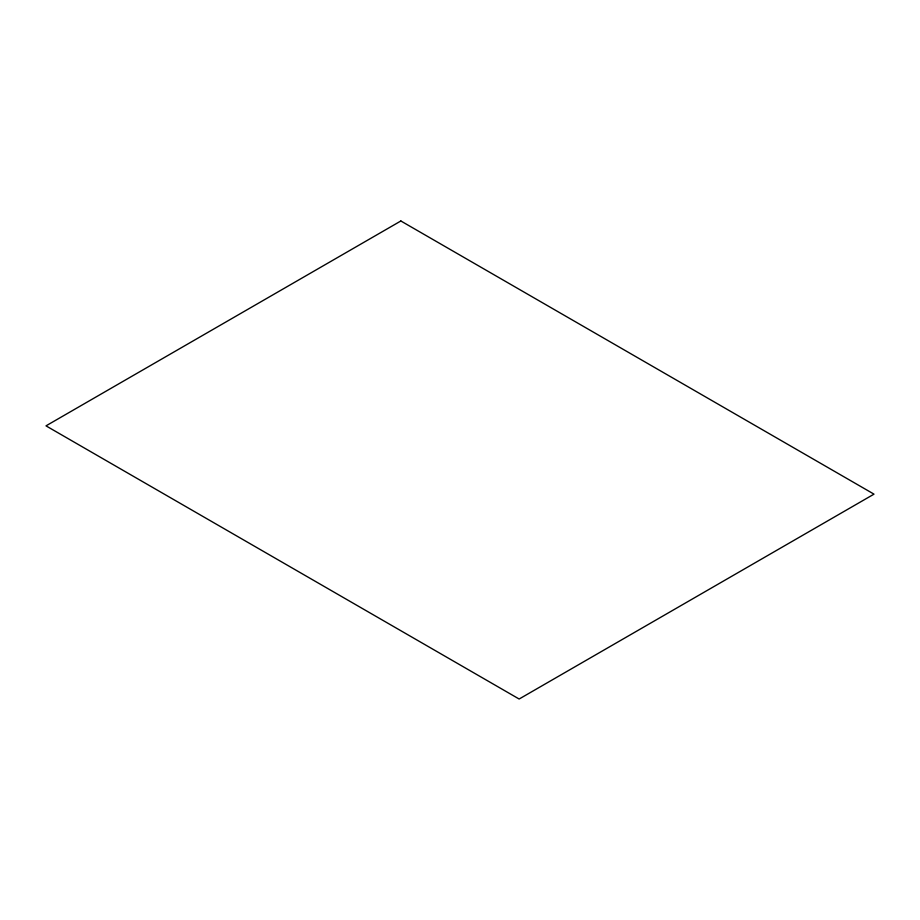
<?xml version="1.0" encoding="UTF-8"?>
<svg xmlns="http://www.w3.org/2000/svg" width="920" height="920" viewBox="0 0 920 920"><rect width="100%" height="100%" fill="white"/><g stroke="black" fill="none" stroke-linecap="round" stroke-linejoin="round"><path stroke-width="1.38" d="M400.855 220.984L46 425.856L519.144 699.016L874 494.143L400.855 220.984"/></g></svg>
